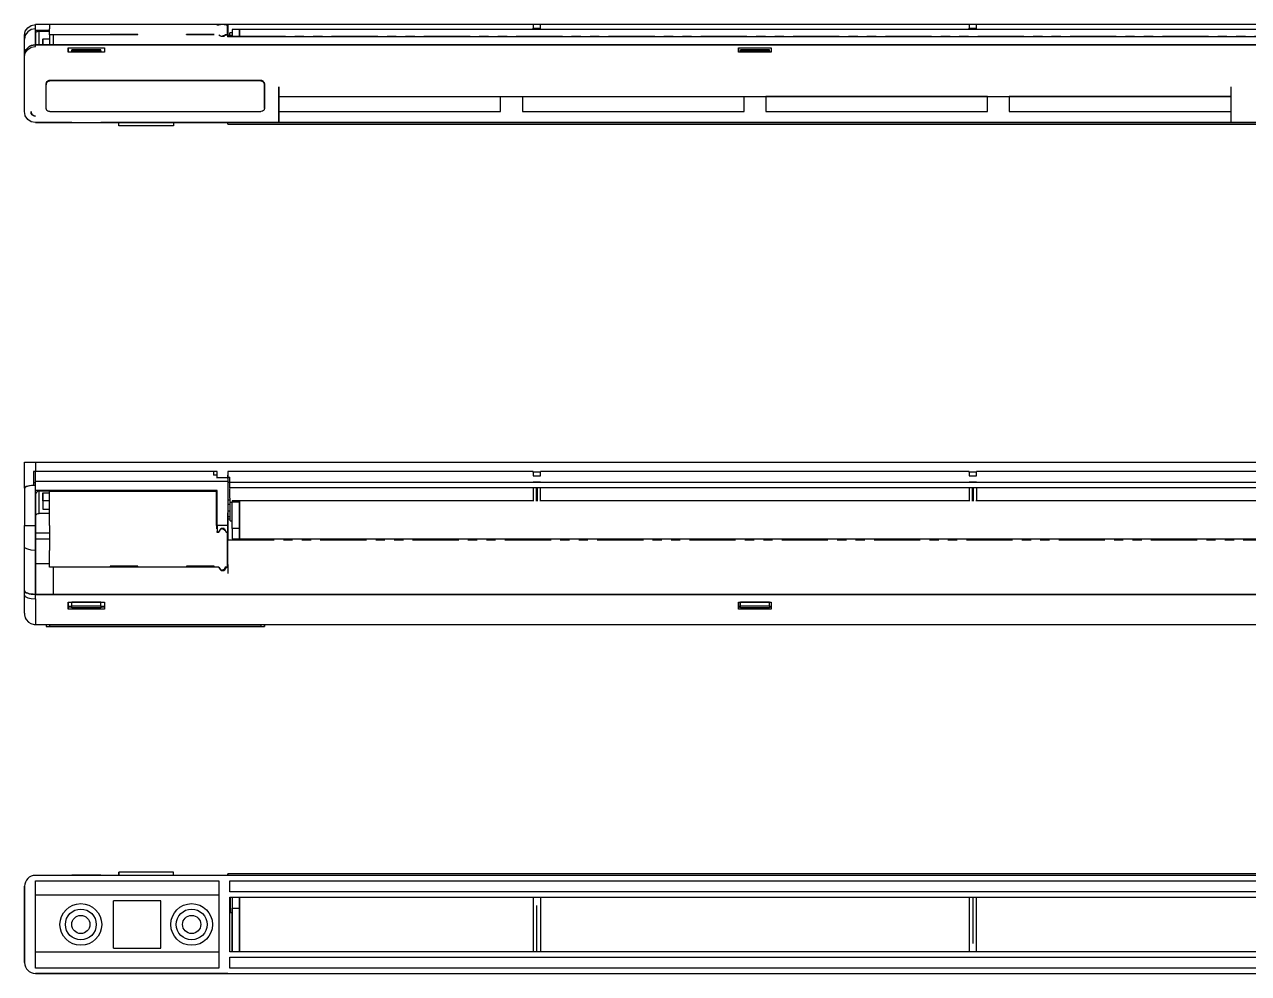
# Model space of a CAD drawing. Extents: x 25 to 282, y 39 to 173.
# Drawn here: x 25.5 to 193.9, y 40.9 to 171.5 of the extents above; entities that cross this region are included whole.
import ezdxf

# ---------------------------------------------------------------- set-up
doc = ezdxf.new("R2010")
doc.units = 0
doc.header["$MEASUREMENT"] = 0
doc.linetypes.add('PHANTOM', pattern=[12.7, 6.35, -1.27, 1.27, -1.27, 1.27, -1.27])
doc.layers.get('0').update_dxf_attribs({"linetype": 'CONTINUOUS'})

msp = doc.modelspace()

# ---------------------------------------------------------------- linework, layer by layer
at = {"color": 7, "linetype": 'CONTINUOUS'}
for p, q in [((26.96, 171.5), (26.96, 171.5)), ((26.96, 170.66), (26.96, 171.5)), ((51.96, 171.5), (26.96, 171.5)), ((26.96, 168.69), (26.96, 170.9)), ((26.96, 170.31), (26.96, 170.66)), ((28.89, 170.66), (26.96, 170.66)), ((26.96, 170.31), (26.96, 168.68)), ((51.89, 171.5), (28.89, 171.5)), ((28.89, 170.06), (28.89, 170.9)), ((41.04, 170.11), (37.24, 170.11)), ((37.24, 170.11), (37.24, 170.06)), ((37.24, 170.06), (37.24, 170.11)), ((41.04, 170.06), (41.04, 170.11)), ((51.54, 170.11), (47.74, 170.11)), ((47.74, 170.06), (47.74, 170.11)), ((51.89, 171.5), (51.89, 171.5)), ((51.89, 171.5), (51.89, 171.46)), ((52.21, 171.46), (51.89, 171.46)), ((53.46, 171.5), (51.96, 171.5)), ((51.96, 171.46), (52.21, 171.46)), ((52.21, 171.46), (52.44, 171.48)), ((52.5, 171.49), (52.5, 171.49)), ((52.92, 171.49), (52.5, 171.49)), ((52.92, 171.49), (53.21, 171.46)), ((52.92, 171.49), (52.92, 171.48)), ((53.39, 171.46), (53.07, 171.46)), ((53.21, 171.46), (53.21, 171.46)), ((53.21, 171.46), (53.46, 171.46)), ((53.39, 171.46), (53.39, 170.9)), ((53.39, 170), (53.39, 171.46)), ((53.39, 170.9), (53.39, 170.06)), ((53.46, 171.5), (53.46, 171.5)), ((53.46, 171.24), (53.46, 171.5)), ((95.46, 171.5), (53.46, 171.5)), ((53.46, 171.46), (53.46, 169.8)), ((54.02, 170.37), (53.71, 170.37)), ((53.71, 170), (53.71, 170.37)), ((55.02, 170.83), (54.02, 170.83)), ((197.02, 170.83), (55.02, 170.83)), ((95.46, 171.5), (95.46, 171)), ((96.46, 171.5), (95.46, 171.5)), ((95.46, 170.83), (95.46, 171)), ((96.46, 171), (96.46, 171.5)), ((155.46, 171.5), (96.46, 171.5)), ((96.46, 170.83), (96.46, 171)), ((155.46, 171.5), (155.46, 171)), ((156.46, 171.5), (155.46, 171.5)), ((155.46, 170.83), (155.46, 171)), ((156.46, 171), (156.46, 171.5)), ((198.46, 171.5), (156.46, 171.5)), ((156.46, 170.83), (156.46, 171)), ((25.46, 167.28), (25.46, 169.49)), ((26.96, 168.69), (224.96, 168.7)), ((29.46, 168.69), (26.96, 168.69)), ((27.96, 169.51), (28.89, 169.51)), ((27.96, 169.51), (27.96, 168.69)), ((27.96, 168.69), (27.96, 169.5)), ((28.89, 170.06), (28.89, 168.69)), ((29.46, 168.69), (29.46, 170.06)), ((224.96, 168.7), (29.46, 168.69)), ((41.04, 170.06), (37.24, 170.06)), ((51.54, 170.06), (47.74, 170.06)), ((52.21, 170.06), (52.5, 169.89)), ((52.5, 169.89), (52.92, 169.89)), ((53.21, 170.06), (52.92, 169.89)), ((53.39, 170.06), (53.07, 170.06)), ((53.21, 170.06), (53.46, 170.06)), ((53.39, 170.06), (53.39, 170.06)), ((53.46, 170.06), (53.46, 169.74)), ((53.46, 169.8), (53.46, 170.06)), ((198.46, 169.8), (53.46, 169.8)), ((53.71, 170), (53.71, 169.8)), ((54.02, 169.8), (54.02, 169.88)), ((25.46, 167.06), (25.46, 167.28)), ((31.46, 168.28), (36.46, 168.28)), ((31.46, 167.7), (31.46, 168.28)), ((31.46, 168.28), (31.46, 167.7)), ((36.46, 167.7), (31.46, 167.7)), ((35.96, 168.03), (31.96, 168.03)), ((31.96, 167.86), (31.96, 168.03)), ((31.96, 167.7), (31.96, 167.86)), ((31.96, 167.86), (35.96, 167.86)), ((35.96, 167.86), (35.96, 168.03)), ((35.96, 167.7), (35.96, 168.03)), ((35.96, 167.86), (35.96, 167.7)), ((36.46, 168.28), (36.46, 167.7)), ((123.71, 168.28), (128.21, 168.28)), ((123.71, 167.7), (123.71, 168.28)), ((123.71, 168.28), (123.71, 167.7)), ((128.21, 167.7), (123.71, 167.7)), ((127.96, 168.03), (123.96, 168.03)), ((123.96, 167.86), (123.96, 168.03)), ((123.96, 167.7), (123.96, 167.86)), ((123.96, 167.86), (127.96, 167.86)), ((127.96, 167.86), (127.96, 168.03)), ((127.96, 167.7), (127.96, 168.03)), ((127.96, 167.86), (127.96, 167.7)), ((128.21, 168.28), (128.21, 167.7)), ((28.96, 163.83), (57.96, 163.83)), ((57.96, 163.74), (28.96, 163.74)), ((28.46, 163.3), (28.46, 163.21)), ((58.46, 163.21), (58.46, 163.3)), ((58.46, 160.01), (58.46, 159.92)), ((60.46, 161.57), (60.46, 161.59)), ((60.46, 161.59), (90.96, 161.59)), ((60.46, 161.57), (60.46, 159.51)), ((60.46, 161.57), (90.96, 161.57)), ((62.21, 161.59), (62.21, 161.57)), ((62.21, 161.57), (62.21, 161.59)), ((90.96, 161.59), (90.96, 161.57)), ((90.96, 161.57), (93.96, 161.57)), ((90.96, 161.57), (93.96, 161.57)), ((90.96, 161.57), (90.96, 161.57)), ((90.96, 159.51), (90.96, 161.57)), ((93.96, 161.59), (124.46, 161.59)), ((93.96, 161.57), (93.96, 161.59)), ((93.96, 161.57), (93.96, 161.59)), ((93.96, 161.57), (93.96, 159.51)), ((93.96, 161.57), (93.96, 159.51)), ((93.96, 161.57), (93.96, 161.57)), ((93.96, 161.57), (124.46, 161.57)), ((124.46, 161.59), (124.46, 161.57)), ((124.46, 161.57), (127.46, 161.57)), ((124.46, 161.57), (127.46, 161.57)), ((124.46, 161.57), (124.46, 161.57)), ((124.46, 159.51), (124.46, 161.57)), ((127.46, 161.59), (157.96, 161.59)), ((127.46, 161.57), (127.46, 161.59)), ((127.46, 161.57), (127.46, 161.59)), ((127.46, 161.57), (127.46, 159.51)), ((127.46, 161.57), (127.46, 159.51)), ((127.46, 161.57), (127.46, 161.57)), ((157.96, 161.57), (127.46, 161.57)), ((128.96, 161.57), (128.96, 161.59)), ((129.15, 161.59), (129.14, 161.57)), ((131.71, 161.59), (131.71, 161.57)), ((131.71, 161.59), (131.71, 161.57)), ((142.71, 161.59), (142.71, 161.57)), ((142.71, 161.59), (142.71, 161.57)), ((157.96, 161.59), (157.96, 161.57)), ((157.96, 161.57), (160.96, 161.57)), ((157.96, 161.57), (160.96, 161.57)), ((157.96, 161.57), (157.96, 161.57)), ((157.96, 159.52), (157.96, 161.57)), ((160.96, 161.59), (191.46, 161.59)), ((160.96, 161.57), (160.96, 161.59)), ((160.96, 161.57), (160.96, 161.59)), ((160.96, 161.57), (160.96, 159.52)), ((160.96, 161.57), (160.96, 159.52)), ((160.96, 161.57), (160.96, 161.57)), ((191.46, 161.57), (160.96, 161.57)), ((28.96, 159.51), (57.96, 159.51)), ((60.46, 159.51), (60.46, 158.99)), ((60.46, 159.51), (90.96, 159.51)), ((93.96, 159.51), (124.46, 159.51)), ((127.46, 159.51), (157.96, 159.52)), ((160.96, 159.52), (191.46, 159.52)), ((26.96, 158), (27.21, 158)), ((26.96, 158), (26.96, 158)), ((27.21, 158), (26.96, 158)), ((26.96, 158), (31.96, 158)), ((27.21, 158), (31.43, 158)), ((27.21, 158), (60.46, 158)), ((31.96, 158), (27.21, 158)), ((27.21, 158), (27.21, 158)), ((31.46, 158), (31.46, 158)), ((31.46, 158), (31.96, 158)), ((31.46, 158), (36.46, 158)), ((35.96, 157.96), (31.96, 157.96)), ((35.96, 157.96), (35.96, 158)), ((35.96, 157.96), (35.96, 158)), ((215.96, 158), (35.96, 158)), ((35.96, 158), (36.46, 158)), ((35.96, 158), (38.46, 158)), ((36.46, 158), (36.46, 158)), ((36.48, 158), (60.46, 158)), ((38.46, 157.54), (38.46, 158)), ((45.96, 157.54), (38.46, 157.54)), ((45.96, 158), (45.96, 158)), ((45.96, 158), (45.96, 157.54)), ((45.96, 158), (45.96, 157.54)), ((45.96, 158), (51.96, 158)), ((51.96, 158), (51.96, 158)), ((51.96, 158), (53.46, 158)), ((51.96, 158), (51.96, 158)), ((53.46, 158), (53.46, 158)), ((53.46, 157.79), (198.46, 157.79)), ((191.46, 158), (60.46, 158)), ((60.46, 158), (60.46, 158)), ((60.46, 158), (191.46, 158)), ((191.46, 158), (215.46, 158)), ((191.46, 158), (224.71, 158)), ((191.46, 158), (191.46, 158)), ((25.46, 107.67), (25.46, 111.26)), ((25.46, 111.26), (26.96, 111.26)), ((26.96, 111.26), (224.96, 111.26)), ((26.96, 109.97), (26.71, 109.97)), ((26.71, 109.97), (26.71, 108.07)), ((26.96, 108.59), (26.96, 109.97)), ((51.96, 109.97), (26.96, 109.97)), ((51.46, 109.97), (51.46, 109.49)), ((51.46, 109.97), (51.46, 109.49)), ((51.96, 109.49), (51.46, 109.49)), ((51.96, 109.11), (51.96, 109.97)), ((95.46, 109.97), (53.46, 109.97)), ((53.46, 109.97), (53.46, 109.11)), ((53.46, 109.02), (53.46, 109.49)), ((95.46, 109.87), (95.46, 109.97)), ((95.46, 109.87), (95.46, 109.37)), ((155.46, 109.97), (96.46, 109.97)), ((96.46, 109.87), (96.46, 109.97)), ((96.46, 109.37), (96.46, 109.87)), ((155.46, 109.87), (155.46, 109.97)), ((155.46, 109.87), (155.46, 109.37)), ((156.46, 109.87), (156.46, 109.97)), ((198.46, 109.97), (156.46, 109.97)), ((156.46, 109.37), (156.46, 109.87)), ((26.71, 108.47), (26.96, 108.47)), ((26.96, 108.07), (26.96, 108.59)), ((53.46, 108.59), (26.96, 108.59)), ((53.46, 109.11), (51.96, 109.11)), ((51.96, 109.04), (51.96, 109.11)), ((53.46, 109.11), (53.46, 108.51)), ((53.46, 109.04), (53.46, 108.59)), ((53.46, 108.59), (53.46, 102.54)), ((53.46, 108.51), (53.71, 108.51)), ((53.71, 108.69), (53.71, 109.22)), ((53.71, 108.47), (53.71, 108.69)), ((53.71, 107.72), (53.71, 108.47)), ((95.46, 108.47), (53.71, 108.47)), ((95.46, 109.37), (96.46, 109.37)), ((96.46, 108.5), (95.46, 108.5)), ((95.46, 108.5), (95.46, 108.47)), ((96.46, 108.47), (95.46, 108.47)), ((96.46, 108.47), (96.46, 108.5)), ((155.46, 108.47), (96.46, 108.47)), ((155.46, 109.37), (156.46, 109.37)), ((156.46, 108.5), (155.46, 108.5)), ((155.46, 108.47), (155.46, 108.5)), ((156.46, 108.47), (155.46, 108.47)), ((156.46, 108.5), (156.46, 108.47)), ((198.21, 108.47), (156.46, 108.47)), ((25.46, 107.67), (25.46, 102.54)), ((26.96, 102.54), (26.96, 107.38)), ((26.96, 106.72), (26.96, 107.38)), ((51.96, 107.37), (26.96, 107.38)), ((26.96, 106.72), (26.96, 103.69)), ((27.96, 107.02), (28.89, 107.02)), ((27.96, 107.02), (27.96, 104.81)), ((27.96, 105.96), (27.96, 107.02)), ((28.89, 107.21), (28.89, 107.38)), ((51.89, 107.21), (28.89, 107.21)), ((28.89, 102.54), (28.89, 107.21)), ((51.89, 107.21), (51.89, 107.37)), ((51.89, 107.37), (51.89, 105.83)), ((51.89, 102.54), (51.89, 107.21)), ((51.96, 106.74), (51.89, 106.74)), ((51.96, 102.54), (51.96, 107.37)), ((198.21, 107.72), (53.71, 107.72)), ((53.71, 106.29), (53.71, 107.63)), ((53.71, 106.29), (53.71, 105.45)), ((95.46, 107.72), (95.46, 105.99)), ((96.46, 105.99), (96.46, 107.72)), ((155.46, 107.72), (155.46, 105.99)), ((156.46, 107.72), (156.46, 105.99)), ((27.96, 105.96), (27.96, 104.81)), ((28.89, 105.96), (27.96, 105.96)), ((27.96, 104.81), (28.89, 104.81)), ((51.96, 105.96), (51.89, 105.96)), ((51.96, 105.45), (51.89, 105.45)), ((51.89, 104.55), (51.96, 104.55)), ((53.46, 106.09), (53.71, 106.09)), ((53.77, 105.45), (53.46, 105.45)), ((53.46, 104.55), (53.77, 104.55)), ((54.02, 105.7), (53.77, 105.7)), ((55.02, 105.95), (54.02, 105.95)), ((54.02, 102.14), (54.02, 105.81)), ((95.55, 105.95), (55.02, 105.95)), ((55.02, 102.14), (55.02, 105.81)), ((55.02, 105.81), (55.02, 102.14)), ((155.55, 105.95), (96.36, 105.95)), ((197.02, 105.95), (156.36, 105.95)), ((26.96, 103.69), (26.96, 101.52)), ((28.89, 104.21), (27.46, 104.21)), ((51.89, 104.31), (51.89, 102.07)), ((53.46, 101.62), (53.46, 104.31)), ((53.77, 103.73), (53.46, 103.73)), ((53.46, 103.63), (53.46, 103.41)), ((53.46, 103.41), (53.46, 103.47)), ((53.46, 103.45), (53.77, 103.45)), ((53.77, 103.2), (54.02, 103.2)), ((26.96, 101.52), (26.96, 100.68)), ((26.96, 101.52), (28.89, 101.52)), ((52.21, 101.62), (51.89, 101.62)), ((51.96, 101.62), (52.21, 101.62)), ((52.21, 101.62), (52.5, 102.14)), ((52.21, 101.62), (52.21, 101.62)), ((52.92, 102.14), (52.5, 102.14)), ((52.92, 102.14), (53.21, 101.62)), ((53.21, 101.62), (53.46, 101.62)), ((53.39, 101.62), (53.21, 101.62)), ((53.39, 101.62), (53.39, 99.12)), ((53.46, 101.44), (53.39, 101.44)), ((53.39, 100.55), (53.39, 101.44)), ((53.39, 101.44), (53.39, 101.44)), ((53.46, 101.44), (53.46, 100.55)), ((25.46, 93.58), (25.46, 99.63)), ((26.96, 100.68), (26.96, 97.29)), ((28.89, 100.68), (26.96, 100.68)), ((53.39, 100.55), (53.46, 100.55)), ((53.39, 96.83), (53.39, 100.55)), ((53.46, 100.55), (53.46, 100.59)), ((54.02, 100.71), (55.02, 100.71)), ((55.02, 100.71), (197.02, 100.7)), ((26.96, 93.07), (26.96, 99.12)), ((28.89, 96.83), (28.89, 99.12)), ((53.39, 99.12), (53.39, 96.83)), ((26.96, 97.29), (26.96, 93.07)), ((28.89, 97.29), (26.96, 97.29)), ((37.24, 96.83), (28.89, 96.83)), ((29.46, 93.07), (29.46, 96.83)), ((41.04, 96.97), (37.24, 96.97)), ((37.24, 96.97), (37.24, 96.83)), ((37.26, 96.97), (37.24, 96.83)), ((41.04, 96.83), (37.24, 96.83)), ((41.04, 96.83), (41.02, 96.97)), ((41.04, 96.83), (41.04, 96.97)), ((47.74, 96.83), (41.04, 96.83)), ((51.54, 96.97), (47.74, 96.97)), ((47.74, 96.97), (47.74, 96.83)), ((47.76, 96.97), (47.74, 96.83)), ((51.54, 96.83), (47.74, 96.83)), ((51.54, 96.83), (51.54, 96.97)), ((52.21, 96.83), (51.54, 96.83)), ((52.21, 96.83), (52.5, 96.36)), ((52.5, 96.36), (52.5, 96.45)), ((52.5, 96.36), (52.92, 96.36)), ((53.21, 96.83), (52.92, 96.36)), ((53.39, 96.83), (53.07, 96.83)), ((53.21, 96.83), (53.21, 96.83)), ((53.21, 96.83), (53.46, 96.83)), ((53.46, 97.2), (53.46, 96.83)), ((53.46, 96.83), (53.46, 95.94)), ((25.46, 92.98), (25.46, 93.58)), ((29.46, 93.07), (26.96, 93.07)), ((26.96, 93.07), (224.96, 93.07)), ((224.96, 93.07), (29.46, 93.07)), ((31.46, 92), (36.46, 92)), ((31.46, 91.04), (31.46, 92)), ((31.46, 92), (31.46, 91.37)), ((31.96, 91.39), (31.46, 91.39)), ((31.46, 91.37), (31.46, 91.04)), ((31.46, 91.37), (31.96, 91.37)), ((36.46, 91.04), (31.46, 91.04)), ((31.96, 91.98), (31.96, 92)), ((35.96, 91.98), (31.96, 91.98)), ((31.96, 91.51), (31.96, 91.98)), ((31.96, 91.51), (35.96, 91.51)), ((31.96, 91.21), (31.96, 91.51)), ((35.96, 91.21), (31.96, 91.21)), ((35.96, 91.39), (35.96, 92)), ((35.96, 92), (35.96, 91.98)), ((35.96, 91.51), (35.96, 91.98)), ((35.96, 91.51), (35.96, 91.21)), ((35.96, 91.39), (35.96, 91.21)), ((36.46, 91.39), (35.96, 91.39)), ((35.96, 91.37), (36.46, 91.37)), ((36.46, 92), (36.46, 91.04)), ((123.71, 92), (128.21, 92)), ((123.71, 91.04), (123.71, 92)), ((123.71, 92), (123.71, 91.36)), ((123.96, 91.39), (123.71, 91.39)), ((123.71, 91.36), (123.71, 91.04)), ((123.71, 91.36), (123.96, 91.36)), ((128.21, 91.04), (123.71, 91.04)), ((123.96, 91.98), (123.96, 92)), ((127.96, 91.98), (123.96, 91.98)), ((123.96, 91.51), (123.96, 91.98)), ((123.96, 91.51), (127.96, 91.51)), ((123.96, 91.21), (123.96, 91.51)), ((127.96, 91.21), (123.96, 91.21)), ((127.96, 92), (127.96, 91.98)), ((127.96, 91.39), (127.96, 92)), ((127.96, 91.51), (127.96, 91.98)), ((127.96, 91.51), (127.96, 91.21)), ((127.96, 91.39), (127.96, 91.21)), ((128.21, 91.39), (127.96, 91.39)), ((127.96, 91.36), (128.21, 91.36)), ((128.21, 92), (128.21, 91.04)), ((26.96, 88.91), (28.48, 88.91)), ((28.46, 88.91), (28.46, 88.67)), ((28.49, 88.66), (58.42, 88.66)), ((28.96, 88.93), (57.96, 88.93)), ((57.96, 88.67), (28.96, 88.67)), ((58.44, 88.91), (210.46, 88.91)), ((58.46, 88.66), (58.46, 88.91)), ((224.96, 54.39), (26.96, 54.39)), ((31.96, 54.39), (31.96, 54.43)), ((31.96, 54.43), (31.96, 54.39)), ((35.96, 54.43), (31.96, 54.43)), ((35.96, 54.43), (35.96, 54.39)), ((38.46, 54.85), (38.46, 54.39)), ((38.46, 54.39), (38.46, 54.85)), ((45.96, 54.85), (38.46, 54.85)), ((45.96, 54.39), (45.96, 54.85)), ((198.46, 54.6), (53.46, 54.6)), ((25.46, 42.39), (25.46, 52.89)), ((25.46, 49.8), (25.46, 52.89)), ((25.46, 52.89), (25.46, 45.1)), ((25.46, 52.89), (25.46, 42.39)), ((26.96, 53.64), (52.21, 53.64)), ((26.96, 41.64), (26.96, 53.64)), ((52.21, 53.64), (52.21, 41.64)), ((53.71, 53.64), (198.21, 53.64)), ((53.71, 52.14), (53.71, 53.64)), ((52.21, 51.65), (26.96, 51.65)), ((37.71, 44.39), (37.71, 50.89)), ((44.21, 50.89), (37.71, 50.89)), ((44.21, 44.39), (44.21, 50.89)), ((198.21, 52.14), (53.71, 52.14)), ((53.71, 51.39), (95.96, 51.39)), ((53.71, 43.89), (53.71, 51.39)), ((53.71, 51.23), (53.77, 51.23)), ((53.77, 51.39), (53.77, 51.23)), ((95.46, 51.39), (95.46, 43.89)), ((95.96, 51.39), (155.96, 51.39)), ((96.46, 51.39), (96.46, 43.89)), ((155.46, 51.39), (155.46, 43.89)), ((155.96, 51.39), (198.21, 51.39)), ((156.46, 43.89), (156.46, 51.39)), ((25.46, 49.8), (25.46, 49.38)), ((53.71, 49.54), (53.77, 49.54)), ((53.77, 49.29), (54.02, 49.29)), ((54.02, 43.89), (54.02, 49.9)), ((54.02, 49.29), (54.02, 43.89)), ((55.02, 43.89), (55.02, 49.9)), ((55.02, 49.9), (55.02, 43.92)), ((25.46, 45.1), (25.46, 47.45)), ((25.46, 47.45), (25.46, 47.03)), ((25.46, 47.45), (25.46, 47.45)), ((25.46, 45.32), (25.46, 45.1)), ((25.46, 45.1), (25.46, 42.9)), ((26.96, 43.88), (52.21, 43.88)), ((37.71, 44.39), (44.21, 44.39)), ((95.96, 43.89), (53.71, 43.89)), ((155.95, 43.89), (95.96, 43.89)), ((198.21, 43.89), (155.96, 43.89)), ((53.71, 43.14), (198.21, 43.14)), ((53.71, 41.64), (53.71, 43.14)), ((52.21, 41.64), (26.96, 41.64)), ((26.96, 40.89), (26.96, 40.89)), ((26.96, 40.89), (26.96, 40.89)), ((53.46, 40.89), (26.96, 40.89)), ((51.96, 40.89), (26.96, 40.89)), ((26.96, 40.89), (26.96, 40.89)), ((26.96, 40.89), (224.96, 40.89)), ((51.96, 40.89), (51.96, 40.89)), ((53.46, 40.89), (51.96, 40.89)), ((53.46, 40.89), (53.46, 40.89)), ((53.46, 40.89), (53.46, 40.89)), ((198.21, 41.64), (53.71, 41.64))]:
    msp.add_line(p, q, dxfattribs=at)
at = {"color": 7, "linetype": 'PHANTOM'}
for p, q in [((27.46, 168.69), (27.46, 170.52)), ((95.46, 171), (96.46, 171)), ((155.46, 171), (156.46, 171)), ((26.96, 168.47), (26.96, 168.69)), ((53.71, 170), (53.46, 170)), ((54.02, 170), (53.71, 170)), ((54.02, 169.88), (55.02, 169.88)), ((55.02, 169.88), (197.02, 169.88)), ((28.96, 163.74), (28.96, 163.83)), ((57.96, 163.83), (57.96, 163.74)), ((129.18, 161.57), (129.18, 161.59)), ((129.72, 161.59), (129.72, 161.57)), ((131.21, 161.57), (131.21, 161.59)), ((26.96, 158), (26.96, 158)), ((60.46, 158), (191.46, 158)), ((26.96, 111.26), (26.96, 109.97)), ((96.46, 109.87), (95.46, 109.87)), ((156.46, 109.87), (155.46, 109.87)), ((26.96, 107.38), (26.96, 108.07)), ((53.46, 109.22), (53.71, 109.22)), ((27.46, 104.21), (27.46, 107.29)), ((95.91, 105.89), (95.91, 107.72)), ((96.01, 107.72), (96.01, 105.89)), ((155.91, 105.89), (155.91, 107.72)), ((156.01, 107.72), (156.01, 105.89)), ((54.02, 105.81), (55.02, 105.81)), ((53.46, 102.54), (51.96, 102.54)), ((55.02, 102.14), (54.02, 102.14)), ((53.46, 100.59), (198.46, 100.58)), ((26.96, 92.46), (26.96, 93.07)), ((28.96, 88.67), (28.96, 88.93)), ((57.96, 88.93), (57.96, 88.67)), ((25.46, 52.89), (25.46, 52.89)), ((95.95, 43.89), (95.95, 51.39)), ((155.95, 51.39), (155.95, 43.89)), ((54.02, 49.9), (55.02, 49.9)), ((25.46, 47.03), (25.46, 47.03)), ((25.46, 42.39), (25.46, 42.39)), ((26.96, 40.89), (26.96, 40.89))]:
    msp.add_line(p, q, dxfattribs=at)
at = {"color": 7, "linetype": 'CONTINUOUS', "flags": 128}
for points in [[(25.46, 170), (25.57, 170.57), (25.9, 171.06), (26.38, 171.38), (26.96, 171.5)], [(26.96, 170.9), (26.96, 171.35), (26.96, 171.5)], [(27.46, 170.52), (27.31, 170.51), (27.19, 170.49), (27.13, 170.47), (27.02, 170.41), (26.96, 170.35), (26.96, 170.31)], [(28.89, 170.52), (28.44, 170.52), (27.46, 170.52)], [(28.89, 171.5), (28.89, 171.49), (28.89, 171.46), (28.89, 171.41), (28.89, 171.35), (28.89, 171.26), (28.89, 171.16), (28.89, 171.04), (28.89, 170.9)], [(51.96, 171.5), (51.96, 171.5), (51.96, 171.5), (51.96, 171.49), (51.96, 171.49), (51.96, 171.48), (51.96, 171.48), (51.96, 171.47), (51.96, 171.46)], [(52.64, 171.49), (52.5, 171.49), (52.44, 171.48)], [(53.07, 171.46), (53.05, 171.47), (52.98, 171.48), (52.86, 171.48), (52.73, 171.49), (52.64, 171.49)], [(53.46, 171.5), (53.46, 171.5), (53.46, 171.5), (53.46, 171.49), (53.46, 171.49), (53.46, 171.48), (53.46, 171.48), (53.46, 171.47), (53.46, 171.46)], [(54.02, 170.83), (54.02, 170.78), (54.02, 170.64), (54.02, 170.42), (54.02, 170.16), (54.02, 169.88)], [(55.02, 169.88), (55.02, 170.16), (55.02, 170.42), (55.02, 170.64), (55.02, 170.78), (55.02, 170.83)], [(55.02, 170.83), (55.02, 170.78), (55.02, 170.64), (55.02, 170.42), (55.02, 170.16), (55.02, 169.88)], [(25.46, 169.49), (25.46, 169.87), (25.46, 170)], [(26.96, 168.69), (26.66, 168.67), (26.38, 168.59), (26.12, 168.46), (25.9, 168.28), (25.71, 168.07), (25.57, 167.82), (25.49, 167.56), (25.46, 167.28)], [(25.46, 167.28), (25.49, 167.56), (25.57, 167.82), (25.71, 168.07), (25.9, 168.28), (26.12, 168.46), (26.38, 168.59), (26.66, 168.67), (26.96, 168.69)], [(37.24, 170.06), (30.93, 170.06), (28.89, 170.06)], [(52.21, 170.06), (52.24, 170.01), (52.28, 169.98), (52.33, 169.96), (52.4, 169.94), (52.48, 169.92), (52.64, 169.91)], [(53.07, 170.06), (53.04, 170.01), (53, 169.98), (52.95, 169.96), (52.88, 169.94), (52.8, 169.92), (52.64, 169.91)], [(53.46, 169.8), (53.46, 169.79), (53.46, 169.74)], [(25.46, 159.5), (25.46, 159.73), (25.46, 160.41), (25.46, 161.45), (25.46, 162.72), (25.46, 164.08), (25.46, 165.35), (25.46, 166.39), (25.46, 167.06)], [(28.46, 163.3), (28.49, 163.5), (28.6, 163.67), (28.68, 163.74), (28.76, 163.79), (28.86, 163.82), (28.96, 163.83)], [(28.46, 163.21), (28.49, 163.41), (28.6, 163.58), (28.68, 163.65), (28.76, 163.7), (28.86, 163.73), (28.96, 163.74)], [(57.96, 163.83), (58.06, 163.82), (58.15, 163.79), (58.24, 163.74), (58.32, 163.67), (58.42, 163.5), (58.46, 163.3)], [(57.96, 163.74), (58.11, 163.71), (58.25, 163.64), (58.36, 163.52), (58.44, 163.36), (58.46, 163.21)], [(28.46, 159.92), (28.46, 160.28), (28.46, 160.66), (28.46, 161.05), (28.46, 161.47), (28.46, 161.89), (28.46, 162.32), (28.46, 162.76), (28.46, 163.21)], [(58.46, 163.3), (58.46, 161.55), (58.46, 160.01)], [(58.46, 159.92), (58.46, 160.28), (58.46, 160.66), (58.46, 161.06), (58.46, 161.47), (58.46, 161.89), (58.46, 162.32), (58.46, 162.76), (58.46, 163.21)], [(60.46, 158), (60.46, 158.09), (60.46, 158.37), (60.46, 158.82), (60.46, 159.43), (60.46, 160.17), (60.46, 161.02), (60.46, 161.96), (60.46, 162.94)], [(60.46, 162.94), (60.46, 162.46), (60.46, 162.05), (60.46, 161.75), (60.46, 161.59)], [(191.46, 162.94), (191.46, 161.96), (191.46, 161.02), (191.46, 160.17), (191.46, 159.43), (191.46, 158.82), (191.46, 158.37), (191.46, 158.1), (191.46, 158)], [(25.57, 158.94), (25.56, 158.95), (25.46, 159.5)], [(26.96, 158), (26.38, 158.11), (25.9, 158.44), (25.57, 158.92), (25.56, 158.98)], [(26.96, 158.9), (26.73, 158.94), (26.53, 159.07), (26.4, 159.27), (26.36, 159.5)], [(26.36, 159.5), (26.4, 159.28), (26.53, 159.07), (26.63, 159), (26.74, 158.94), (26.96, 158.9)], [(28.96, 159.51), (28.8, 159.53), (28.66, 159.59), (28.55, 159.68), (28.48, 159.8), (28.46, 159.92)], [(58.46, 159.92), (58.43, 159.77), (58.34, 159.65), (58.2, 159.56), (58.03, 159.52), (57.96, 159.51)], [(60.46, 158.99), (60.46, 158.78), (60.46, 158.59), (60.46, 158.42), (60.46, 158.27), (60.46, 158.15), (60.46, 158.07), (60.46, 158.02), (60.46, 158)], [(53.46, 157.81), (53.46, 157.8), (53.46, 158)], [(26.96, 108.07), (26.41, 108.05), (26.14, 108.01), (25.9, 107.96), (25.71, 107.9), (25.56, 107.82), (25.46, 107.67)], [(26.71, 108.07), (26.23, 108.02), (25.81, 107.93), (25.54, 107.81), (25.46, 107.67)], [(27.46, 107.29), (27.31, 107.27), (27.19, 107.2), (27.13, 107.15), (27.02, 107), (26.96, 106.82), (26.96, 106.72)], [(28.89, 107.29), (28.44, 107.29), (27.46, 107.29)], [(53.77, 104.02), (53.77, 104.37), (53.77, 104.72), (53.77, 105.06), (53.77, 105.34), (53.77, 105.55), (53.77, 105.67), (53.77, 105.7)], [(54.02, 105.95), (54.02, 105.93), (54.02, 105.81)], [(55.02, 105.81), (55.02, 105.93), (55.02, 105.95)], [(55.02, 105.95), (55.02, 105.93), (55.02, 105.81)], [(26.96, 103.69), (26.99, 103.86), (27.02, 103.95), (27.07, 104.02), (27.13, 104.08), (27.2, 104.13), (27.35, 104.19), (27.46, 104.21)], [(53.46, 100.59), (53.46, 100.81), (53.46, 101.11), (53.46, 101.47), (53.46, 101.88), (53.46, 102.32), (53.46, 102.77), (53.46, 103.2), (53.46, 103.45)], [(53.46, 103.45), (53.46, 103.44), (53.46, 103.3), (53.46, 103.07), (53.46, 102.79), (53.46, 102.46), (53.46, 102.14), (53.46, 101.84), (53.46, 101.6), (53.46, 101.44)], [(53.77, 103.2), (53.77, 103.2), (53.77, 103.28), (53.77, 103.45), (53.77, 103.71), (53.77, 104.02)], [(25.46, 99.63), (25.46, 101.06), (25.46, 102.54)], [(26.96, 99.12), (26.96, 100.8), (26.96, 102.54)], [(28.89, 102.54), (28.89, 102.1), (28.89, 101.67), (28.89, 101.23), (28.89, 100.8), (28.89, 100.37), (28.89, 99.95), (28.89, 99.53), (28.89, 99.12)], [(51.89, 102.43), (51.89, 102.38), (51.89, 102.34), (51.89, 102.29), (51.89, 102.25), (51.89, 102.2), (51.89, 102.16), (51.89, 102.12), (51.89, 102.07)], [(51.96, 102.54), (51.96, 102.42), (51.96, 102.31), (51.96, 102.2), (51.96, 102.08), (51.96, 101.97), (51.96, 101.85), (51.96, 101.74), (51.96, 101.62)], [(52.64, 102.07), (52.5, 102.04), (52.38, 101.97), (52.28, 101.87), (52.22, 101.73), (52.21, 101.62)], [(53.01, 101.84), (52.98, 101.9), (52.86, 102), (52.73, 102.06), (52.64, 102.07)], [(53.39, 101.44), (53.39, 101.38), (53.39, 101.42), (53.39, 101.56), (53.39, 101.62)], [(53.46, 102.54), (53.46, 102.42), (53.46, 102.31), (53.46, 102.2), (53.46, 102.08), (53.46, 101.97), (53.46, 101.85), (53.46, 101.74), (53.46, 101.62)], [(54.02, 102.14), (54.02, 101.98), (54.02, 101.74), (54.02, 101.47), (54.02, 101.2), (54.02, 100.96), (54.02, 100.79), (54.02, 100.71), (54.02, 100.71)], [(55.02, 100.71), (55.02, 100.71), (55.02, 100.79), (55.02, 100.96), (55.02, 101.2), (55.02, 101.47), (55.02, 101.74), (55.02, 101.98), (55.02, 102.14)], [(55.02, 102.14), (55.02, 101.98), (55.02, 101.74), (55.02, 101.47), (55.02, 101.2), (55.02, 100.96), (55.02, 100.79), (55.02, 100.71), (55.02, 100.71)], [(51.54, 96.83), (51.52, 96.95), (51.52, 96.97)], [(52.21, 96.83), (52.24, 96.68), (52.28, 96.61), (52.33, 96.54), (52.4, 96.49), (52.48, 96.45), (52.64, 96.42)], [(53.07, 96.83), (53.04, 96.68), (53, 96.61), (52.95, 96.54), (52.88, 96.49), (52.8, 96.45), (52.64, 96.42)], [(53.46, 97.2), (53.46, 97.11), (53.46, 96.99), (53.46, 96.84), (53.46, 96.68), (53.46, 96.5), (53.46, 96.31), (53.46, 96.12), (53.46, 95.94)], [(26.96, 93.07), (26.66, 93.08), (26.38, 93.11), (26.12, 93.16), (25.9, 93.22), (25.71, 93.3), (25.57, 93.39), (25.49, 93.48), (25.46, 93.58)], [(25.46, 93.58), (25.49, 93.48), (25.57, 93.39), (25.71, 93.3), (25.9, 93.22), (26.12, 93.16), (26.38, 93.11), (26.66, 93.08), (26.96, 93.07)], [(25.46, 90.47), (25.46, 90.47), (25.46, 90.93), (25.46, 91.8), (25.46, 92.98)], [(25.46, 90.47), (25.46, 90.43), (25.46, 90.41), (25.46, 90.4), (25.46, 90.4), (25.46, 90.4), (25.46, 90.39), (25.47, 90.23), (25.57, 89.84), (25.7, 89.59), (26, 89.26), (26.34, 89.04), (26.78, 88.92), (26.96, 88.93)], [(28.46, 88.66), (28.49, 88.66), (28.6, 88.66), (28.68, 88.67), (28.76, 88.67), (28.86, 88.67), (28.96, 88.67)], [(28.48, 88.91), (28.49, 88.91), (28.6, 88.92), (28.68, 88.92), (28.76, 88.92), (28.86, 88.93), (28.96, 88.93)], [(57.96, 88.93), (58.06, 88.93), (58.15, 88.92), (58.24, 88.92), (58.32, 88.92), (58.42, 88.91), (58.44, 88.91)], [(57.96, 88.67), (58.11, 88.67), (58.25, 88.66), (58.36, 88.66), (58.44, 88.66), (58.46, 88.66)], [(58.46, 88.91), (58.46, 88.86), (58.46, 88.76), (58.46, 88.7), (58.46, 88.66)], [(53.46, 54.39), (53.46, 54.55), (53.46, 54.59), (53.46, 54.39)], [(25.46, 52.89), (25.46, 52.65), (25.46, 51.98), (25.46, 50.94)], [(53.77, 49.36), (53.77, 49.29), (53.77, 49.32), (53.77, 49.44), (53.77, 49.66), (53.77, 49.94), (53.77, 50.28), (53.77, 50.63), (53.77, 50.98), (53.77, 51.29), (53.77, 51.4)], [(53.77, 51.23), (53.77, 51.01), (53.77, 50.74), (53.77, 50.47), (53.77, 50.19), (53.77, 49.95), (53.77, 49.75), (53.77, 49.61), (53.77, 49.54)], [(54.02, 51.41), (54.02, 51.11), (54.02, 50.71), (54.02, 50.3), (54.02, 49.9)], [(54.02, 51.39), (54.02, 51.14), (54.02, 50.81), (54.02, 50.46), (54.02, 50.11), (54.02, 49.79), (54.02, 49.54), (54.02, 49.37), (54.02, 49.29), (54.02, 49.29)], [(55.02, 51.41), (55.02, 51.11), (55.02, 50.71), (55.02, 50.3), (55.02, 49.9)], [(55.02, 49.9), (55.02, 50.3), (55.02, 50.71), (55.02, 51.11), (55.02, 51.4)], [(25.46, 47.03), (25.46, 46.95), (25.46, 46.98), (25.46, 47.11), (25.46, 47.33), (25.46, 47.61), (25.46, 47.95), (25.46, 48.3), (25.46, 48.65), (25.46, 48.96), (25.46, 49.21), (25.46, 49.38)], [(53.77, 49.54), (53.77, 49.53), (53.77, 49.36)], [(25.46, 46.94), (25.46, 46), (25.46, 45.32)], [(25.46, 42.9), (25.46, 42.52), (25.46, 42.39)]]:
    msp.add_lwpolyline(points, dxfattribs=at)
at = {"color": 7, "linetype": 'PHANTOM', "flags": 128}
for points in [[(26.96, 170.9), (26.38, 170.79), (25.9, 170.48), (25.57, 170.03), (25.46, 169.49)], [(25.46, 167.06), (25.57, 167.6), (25.9, 168.06), (26.38, 168.37), (26.96, 168.47)], [(25.46, 102.54), (25.57, 102.54), (25.9, 102.54), (26.38, 102.54), (26.96, 102.54)], [(26.96, 99.12), (26.38, 99.16), (25.9, 99.27), (25.57, 99.44), (25.46, 99.63)], [(25.46, 92.98), (25.57, 92.78), (25.9, 92.61), (26.38, 92.5), (26.96, 92.46)], [(26.96, 92.46), (26.96, 90.84), (26.96, 89.63), (26.96, 88.99), (26.96, 88.99)]]:
    msp.add_lwpolyline(points, dxfattribs=at)
at = {"color": 7, "linetype": 'CONTINUOUS'}
for centre, radius in [((33.21, 47.64), 2.87), ((33.21, 47.64), 2.12), ((33.21, 47.64), 1.25), ((48.46, 47.64), 2.87), ((48.46, 47.64), 2.12), ((48.46, 47.64), 1.25)]:
    msp.add_circle(centre, radius, dxfattribs=at)
for centre, start, end in [((26.96, 52.89), 90, 180), ((26.96, 42.39), 180, 270)]:
    msp.add_arc(centre, 1.5, start, end, dxfattribs=at)

doc.saveas('drawing.dxf')
